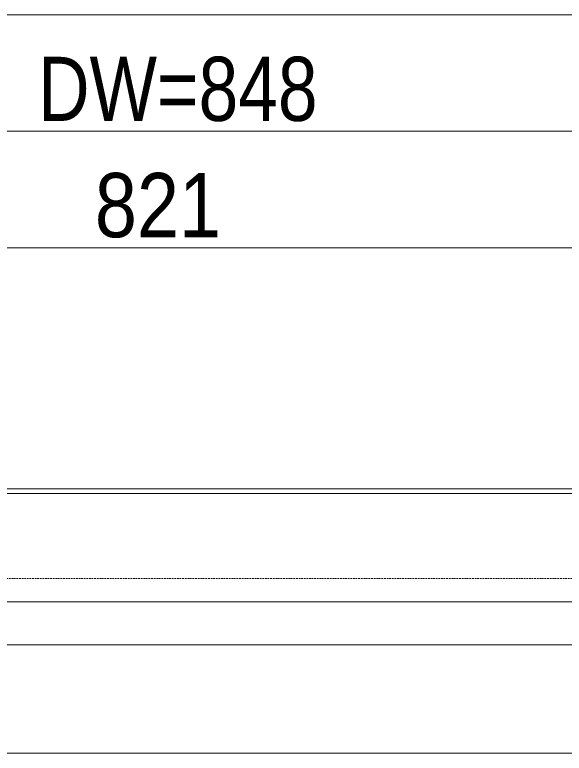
# Model space of a CAD drawing. Units: millimetres, scale not verified. Extents: x -4547 to 4547, y -2284 to 2284.
# Drawn here: x -2964.5 to -2728.9, y 551.7 to 868.5 of the extents above; entities that cross this region are included whole.
import ezdxf
from ezdxf.enums import TextEntityAlignment as Align

# ---------------------------------------------------------------- set-up
doc = ezdxf.new("R2010")
doc.units = ezdxf.units.MM
doc.header["$LTSCALE"] = 20
doc.linetypes.add('USER2', pattern=[1.11, 0.71, -0.4])
doc.layers.add('0-1_3一般', color=7, linetype='Continuous', lineweight=15)
doc.layers.add('0-5_2寸法-1', color=7, linetype='Continuous', lineweight=15)
doc.styles.add('ＭＳ Ｐゴシック', font='')
doc.styles.get('ＭＳ Ｐゴシック').set_extended_font_data('MS PGothic')

# ---------------------------------------------------------------- blocks, each defined once
blk = doc.blocks.new('グループ-6')
at = {"layer": '0-1_3一般'}
for p, q in [((-38530.5, 12333.7), (-22590.5, 12333.7)), ((-23540.5, 11033.7), (-38500.5, 11033.7))]:
    blk.add_line(p, q, dxfattribs=at)
blk = doc.blocks.new('グループ-16')
at = {"layer": '0-1_3一般'}
for p, q in [((9339.5, 13263.7), (-39500.5, 13263.7)), ((-39500.5, 11963.7), (9339.5, 11963.7))]:
    blk.add_line(p, q, dxfattribs=at)
blk = doc.blocks.new('グループ-20')
at = {"layer": '0-1_3一般', "linetype": 'USER2'}
for p, q in [((9339.5, 13303.7), (-39500.5, 13303.7)), ((-39500.5, 12533.7), (9339.5, 12533.7))]:
    blk.add_line(p, q, dxfattribs=at)
blk = doc.blocks.new('グループ-21')
at = {"layer": '0-1_3一般'}
blk.add_lwpolyline([(9339.5, 14363.7), (9339.5, 13303.7), (-39500.5, 13303.7), (-39500.5, 14363.7)], dxfattribs=at)
blk = doc.blocks.new('グループ-24')
at = {"layer": '0-1_3一般'}
for name in ['グループ-21', 'グループ-20', 'グループ-6', 'グループ-16']:
    blk.add_blockref(name, (0, 0), dxfattribs=at)

msp = doc.modelspace()

# ---------------------------------------------------------------- linework, layer by layer
at = {"layer": '0-5_2寸法-1'}
for p, q in [((-884.91, 868.52), (-3304.39, 868.52)), ((-2478.91, 818.52), (-3304.39, 818.52)), ((-2505.9, 768.52), (-3304.39, 768.52))]:
    msp.add_line(p, q, dxfattribs=at)

# ---------------------------------------------------------------- block references
at = {"layer": '0-1_3一般', "xscale": 0.05, "yscale": 0.05}
msp.add_blockref('グループ-24', (-1340.62, 0), dxfattribs=at)

# ---------------------------------------------------------------- texts
at = {"layer": '0-5_2寸法-1', "style": 'ＭＳ Ｐゴシック'}
for s, height, width, p in [('DW=848', 27.51, 0.85, (-2954.55, 814.73)), ('821', 27.57, 0.9, (-2930.21, 764.8))]:
    msp.add_text(s, height=height, dxfattribs=dict(at, width=width)).set_placement(p, align=Align.BOTTOM_LEFT)

doc.saveas('drawing.dxf')
